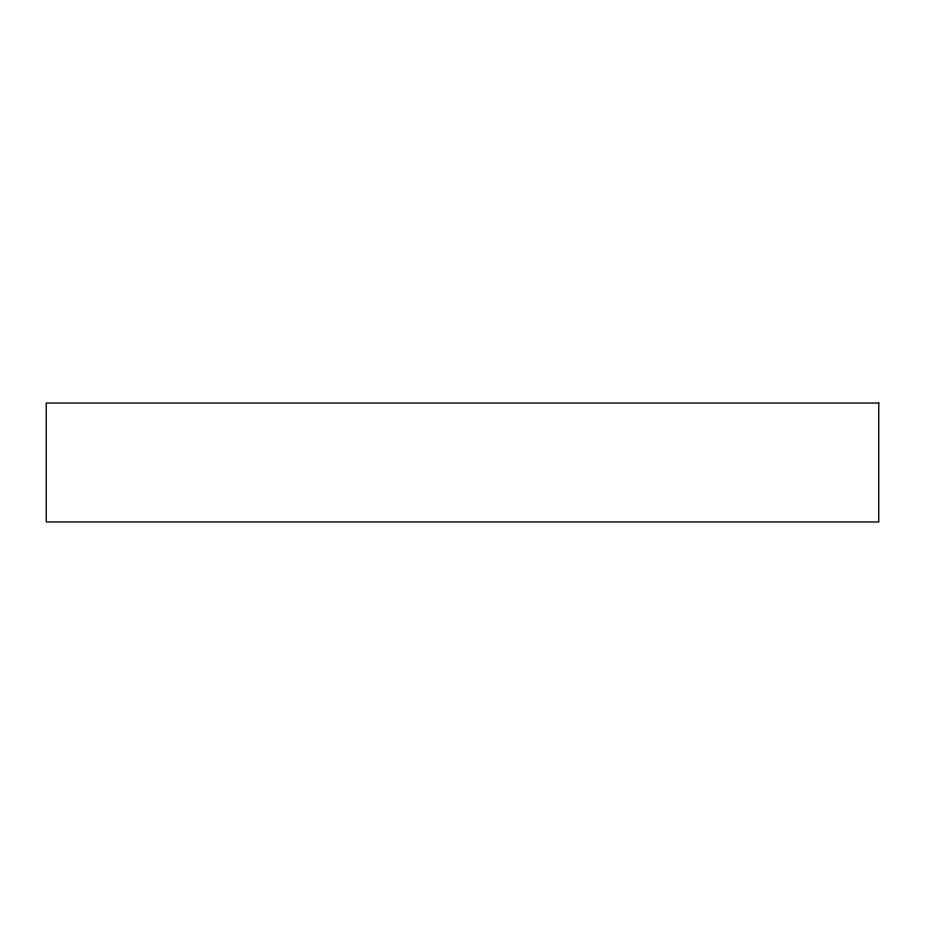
<?xml version="1.0" encoding="UTF-8"?>
<svg xmlns="http://www.w3.org/2000/svg" width="925" height="925" viewBox="0 0 925 925"><rect width="100%" height="100%" fill="white"/><g stroke="black" fill="none" stroke-linecap="round" stroke-linejoin="round"><path stroke-width="1.39" d="M878.75 403.034L46.25 403.034L46.25 521.966L878.75 521.966L878.75 403.034"/></g></svg>
